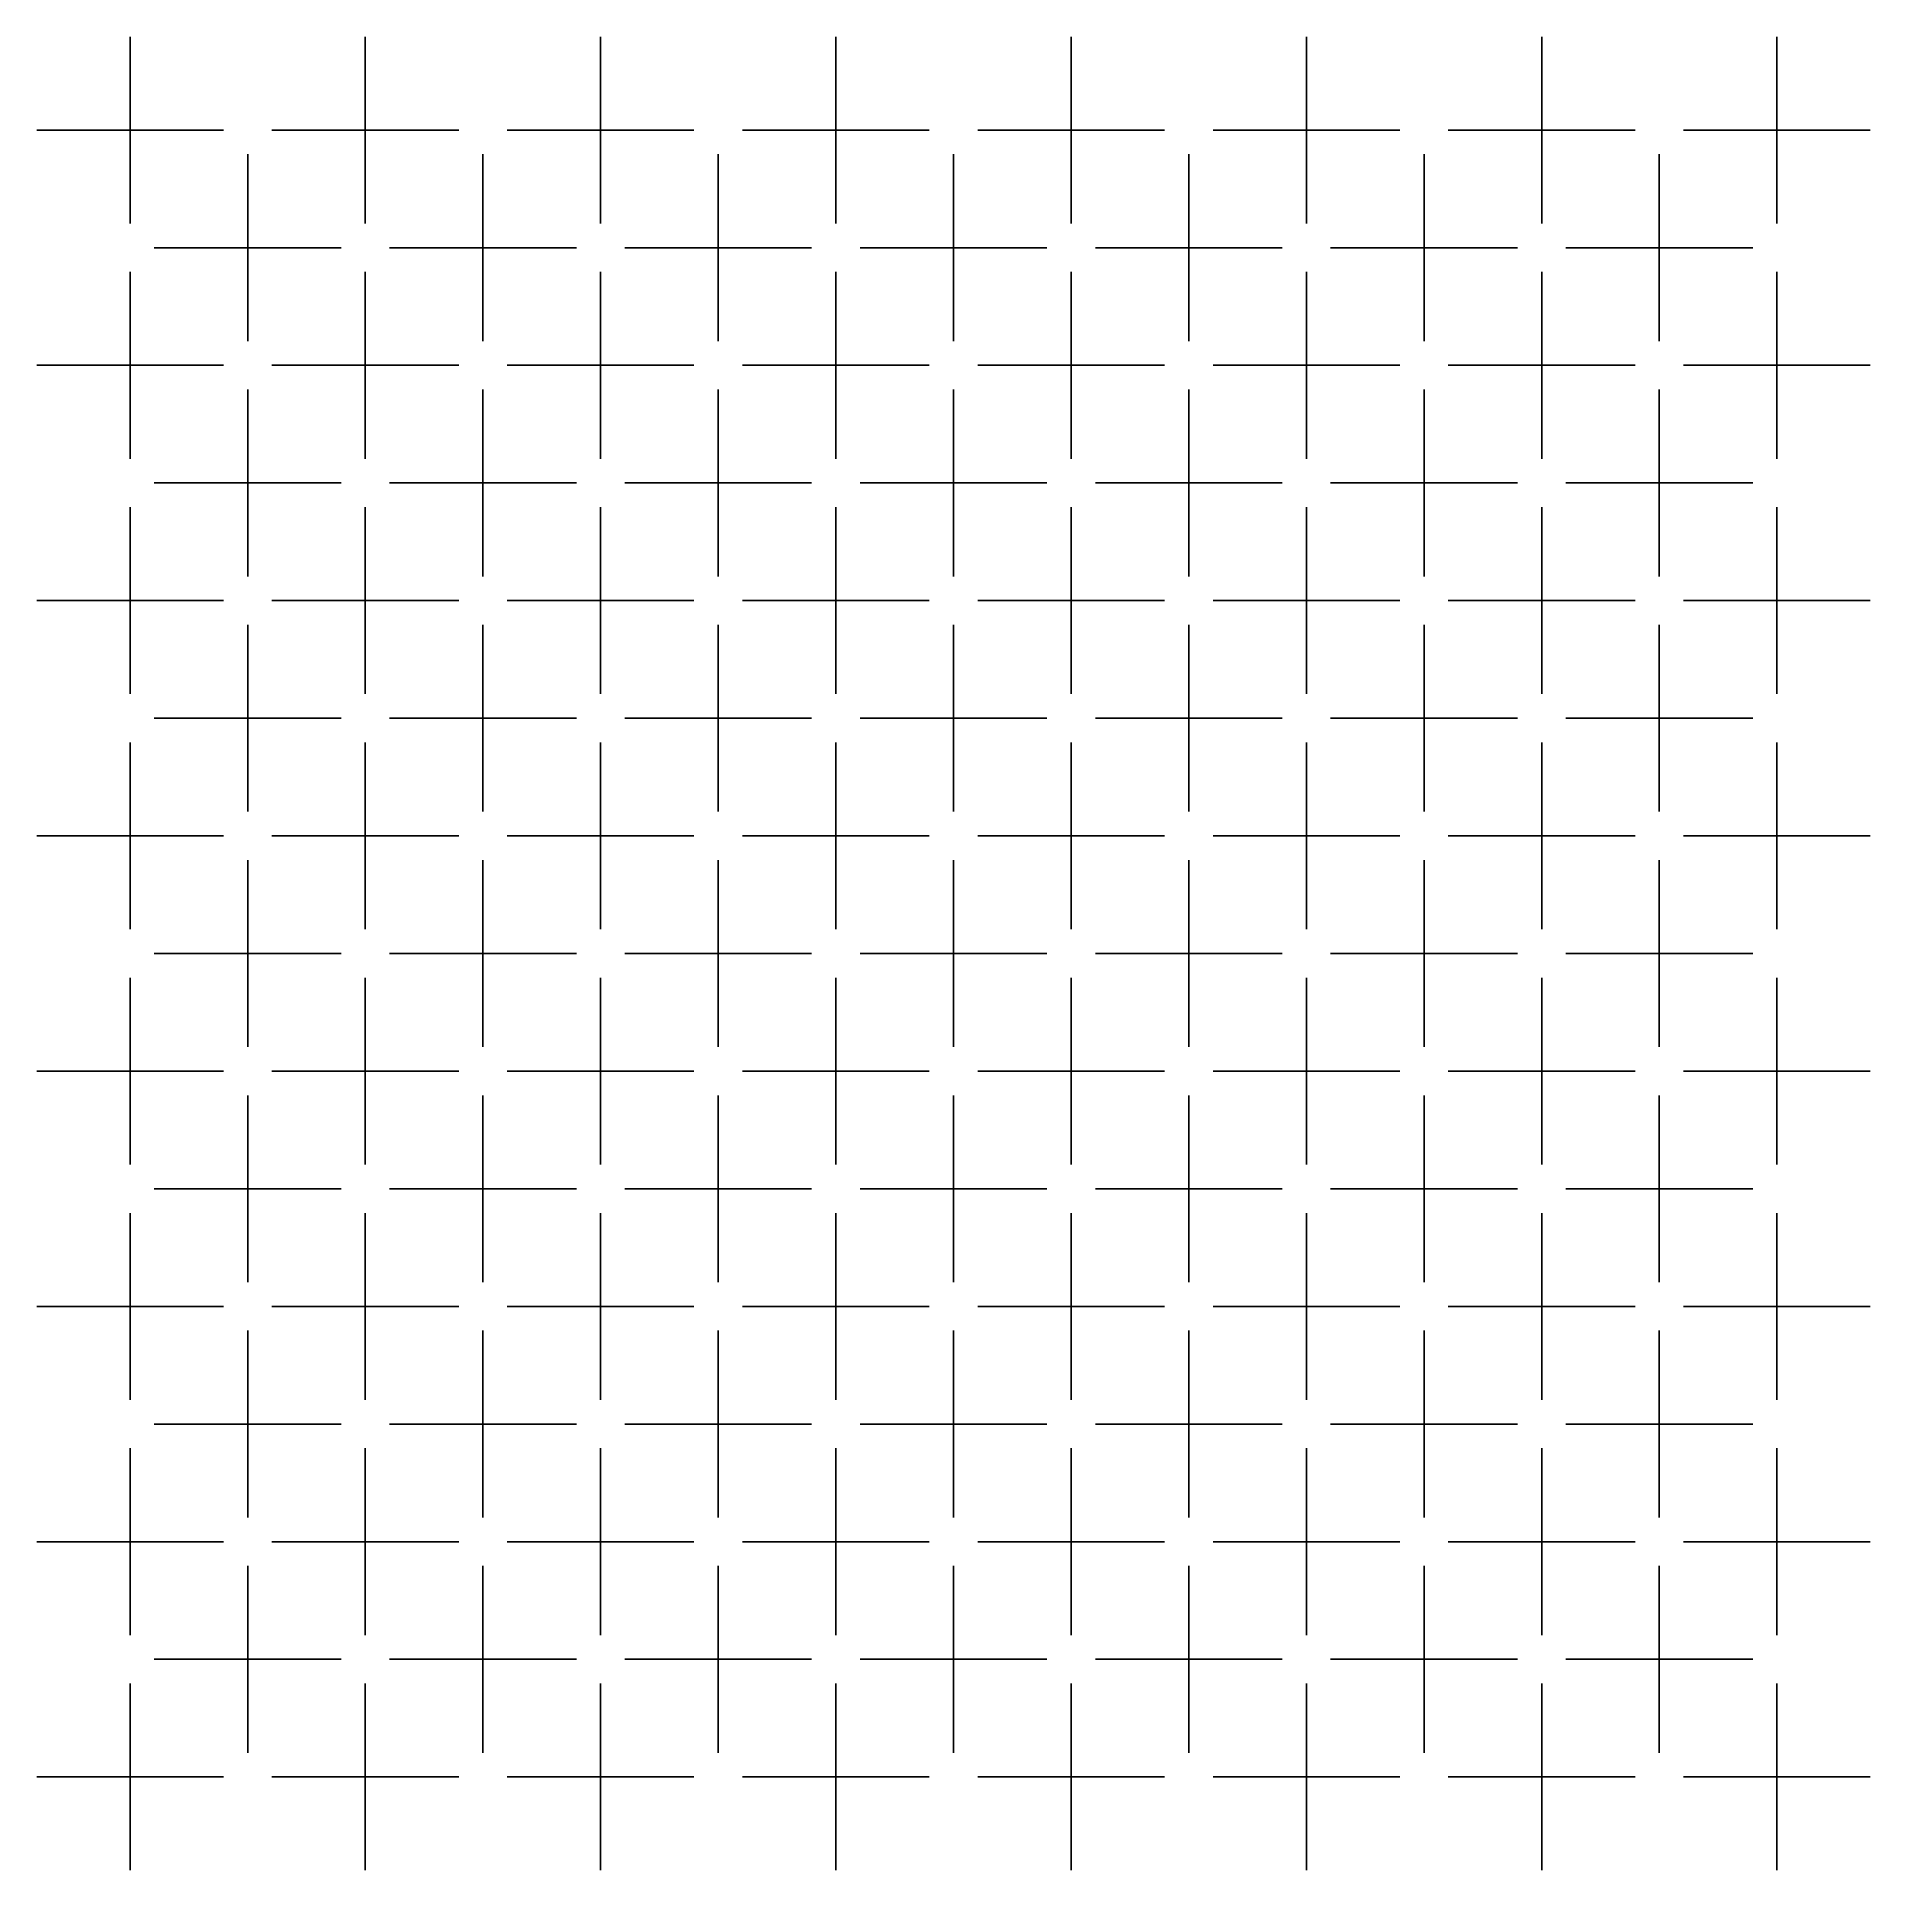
# Model space of a CAD drawing. Header units: millimetres. Extents: x 2.4 to 93.1, y 2.4 to 93.1.
import ezdxf

# ---------------------------------------------------------------- set-up
doc = ezdxf.new("R2010")
doc.units = ezdxf.units.MM
doc.layers.add('CUT', color=1, linetype='Continuous')

msp = doc.modelspace()

# ---------------------------------------------------------------- linework, layer by layer
at = {"layer": 'CUT'}
for points in [[(7.02, 83.88), (7.02, 93.12)], [(18.66, 83.88), (18.66, 93.12)], [(30.3, 83.88), (30.3, 93.12)], [(41.94, 83.88), (41.94, 93.12)], [(53.58, 83.88), (53.58, 93.12)], [(65.22, 83.88), (65.22, 93.12)], [(76.86, 83.88), (76.86, 93.12)], [(88.5, 83.88), (88.5, 93.12)], [(2.4, 88.5), (11.64, 88.5)], [(14.04, 88.5), (23.28, 88.5)], [(25.68, 88.5), (34.92, 88.5)], [(37.32, 88.5), (46.56, 88.5)], [(48.96, 88.5), (58.2, 88.5)], [(60.6, 88.5), (69.84, 88.5)], [(72.24, 88.5), (81.48, 88.5)], [(83.88, 88.5), (93.12, 88.5)], [(12.84, 78.06), (12.84, 87.3)], [(24.48, 78.06), (24.48, 87.3)], [(36.12, 78.06), (36.12, 87.3)], [(47.76, 78.06), (47.76, 87.3)], [(59.4, 78.06), (59.4, 87.3)], [(71.04, 78.06), (71.04, 87.3)], [(82.68, 78.06), (82.68, 87.3)], [(8.22, 82.68), (17.46, 82.68)], [(19.86, 82.68), (29.1, 82.68)], [(31.5, 82.68), (40.74, 82.68)], [(43.14, 82.68), (52.38, 82.68)], [(54.78, 82.68), (64.02, 82.68)], [(66.42, 82.68), (75.66, 82.68)], [(78.06, 82.68), (87.3, 82.68)], [(7.02, 72.24), (7.02, 81.48)], [(18.66, 72.24), (18.66, 81.48)], [(30.3, 72.24), (30.3, 81.48)], [(41.94, 72.24), (41.94, 81.48)], [(53.58, 72.24), (53.58, 81.48)], [(65.22, 72.24), (65.22, 81.48)], [(76.86, 72.24), (76.86, 81.48)], [(88.5, 72.24), (88.5, 81.48)], [(2.4, 76.86), (11.64, 76.86)], [(14.04, 76.86), (23.28, 76.86)], [(25.68, 76.86), (34.92, 76.86)], [(37.32, 76.86), (46.56, 76.86)], [(48.96, 76.86), (58.2, 76.86)], [(60.6, 76.86), (69.84, 76.86)], [(72.24, 76.86), (81.48, 76.86)], [(83.88, 76.86), (93.12, 76.86)], [(12.84, 66.42), (12.84, 75.66)], [(24.48, 66.42), (24.48, 75.66)], [(36.12, 66.42), (36.12, 75.66)], [(47.76, 66.42), (47.76, 75.66)], [(59.4, 66.42), (59.4, 75.66)], [(71.04, 66.42), (71.04, 75.66)], [(82.68, 66.42), (82.68, 75.66)], [(8.22, 71.04), (17.46, 71.04)], [(19.86, 71.04), (29.1, 71.04)], [(31.5, 71.04), (40.74, 71.04)], [(43.14, 71.04), (52.38, 71.04)], [(54.78, 71.04), (64.02, 71.04)], [(66.42, 71.04), (75.66, 71.04)], [(78.06, 71.04), (87.3, 71.04)], [(7.02, 60.6), (7.02, 69.84)], [(18.66, 60.6), (18.66, 69.84)], [(30.3, 60.6), (30.3, 69.84)], [(41.94, 60.6), (41.94, 69.84)], [(53.58, 60.6), (53.58, 69.84)], [(65.22, 60.6), (65.22, 69.84)], [(76.86, 60.6), (76.86, 69.84)], [(88.5, 60.6), (88.5, 69.84)], [(2.4, 65.22), (11.64, 65.22)], [(14.04, 65.22), (23.28, 65.22)], [(25.68, 65.22), (34.92, 65.22)], [(37.32, 65.22), (46.56, 65.22)], [(48.96, 65.22), (58.2, 65.22)], [(60.6, 65.22), (69.84, 65.22)], [(72.24, 65.22), (81.48, 65.22)], [(83.88, 65.22), (93.12, 65.22)], [(12.84, 54.78), (12.84, 64.02)], [(24.48, 54.78), (24.48, 64.02)], [(36.12, 54.78), (36.12, 64.02)], [(47.76, 54.78), (47.76, 64.02)], [(59.4, 54.78), (59.4, 64.02)], [(71.04, 54.78), (71.04, 64.02)], [(82.68, 54.78), (82.68, 64.02)], [(8.22, 59.4), (17.46, 59.4)], [(19.86, 59.4), (29.1, 59.4)], [(31.5, 59.4), (40.74, 59.4)], [(43.14, 59.4), (52.38, 59.4)], [(54.78, 59.4), (64.02, 59.4)], [(66.42, 59.4), (75.66, 59.4)], [(78.06, 59.4), (87.3, 59.4)], [(7.02, 48.96), (7.02, 58.2)], [(18.66, 48.96), (18.66, 58.2)], [(30.3, 48.96), (30.3, 58.2)], [(41.94, 48.96), (41.94, 58.2)], [(53.58, 48.96), (53.58, 58.2)], [(65.22, 48.96), (65.22, 58.2)], [(76.86, 48.96), (76.86, 58.2)], [(88.5, 48.96), (88.5, 58.2)], [(2.4, 53.58), (11.64, 53.58)], [(14.04, 53.58), (23.28, 53.58)], [(25.68, 53.58), (34.92, 53.58)], [(37.32, 53.58), (46.56, 53.58)], [(48.96, 53.58), (58.2, 53.58)], [(60.6, 53.58), (69.84, 53.58)], [(72.24, 53.58), (81.48, 53.58)], [(83.88, 53.58), (93.12, 53.58)], [(12.84, 43.14), (12.84, 52.38)], [(24.48, 43.14), (24.48, 52.38)], [(36.12, 43.14), (36.12, 52.38)], [(47.76, 43.14), (47.76, 52.38)], [(59.4, 43.14), (59.4, 52.38)], [(71.04, 43.14), (71.04, 52.38)], [(82.68, 43.14), (82.68, 52.38)], [(8.22, 47.76), (17.46, 47.76)], [(19.86, 47.76), (29.1, 47.76)], [(31.5, 47.76), (40.74, 47.76)], [(43.14, 47.76), (52.38, 47.76)], [(54.78, 47.76), (64.02, 47.76)], [(66.42, 47.76), (75.66, 47.76)], [(78.06, 47.76), (87.3, 47.76)], [(7.02, 37.32), (7.02, 46.56)], [(18.66, 37.32), (18.66, 46.56)], [(30.3, 37.32), (30.3, 46.56)], [(41.94, 37.32), (41.94, 46.56)], [(53.58, 37.32), (53.58, 46.56)], [(65.22, 37.32), (65.22, 46.56)], [(76.86, 37.32), (76.86, 46.56)], [(88.5, 37.32), (88.5, 46.56)], [(2.4, 41.94), (11.64, 41.94)], [(14.04, 41.94), (23.28, 41.94)], [(25.68, 41.94), (34.92, 41.94)], [(37.32, 41.94), (46.56, 41.94)], [(48.96, 41.94), (58.2, 41.94)], [(60.6, 41.94), (69.84, 41.94)], [(72.24, 41.94), (81.48, 41.94)], [(83.88, 41.94), (93.12, 41.94)], [(12.84, 31.5), (12.84, 40.74)], [(24.48, 31.5), (24.48, 40.74)], [(36.12, 31.5), (36.12, 40.74)], [(47.76, 31.5), (47.76, 40.74)], [(59.4, 31.5), (59.4, 40.74)], [(71.04, 31.5), (71.04, 40.74)], [(82.68, 31.5), (82.68, 40.74)], [(8.22, 36.12), (17.46, 36.12)], [(19.86, 36.12), (29.1, 36.12)], [(31.5, 36.12), (40.74, 36.12)], [(43.14, 36.12), (52.38, 36.12)], [(54.78, 36.12), (64.02, 36.12)], [(66.42, 36.12), (75.66, 36.12)], [(78.06, 36.12), (87.3, 36.12)], [(7.02, 25.68), (7.02, 34.92)], [(18.66, 25.68), (18.66, 34.92)], [(30.3, 25.68), (30.3, 34.92)], [(41.94, 25.68), (41.94, 34.92)], [(53.58, 25.68), (53.58, 34.92)], [(65.22, 25.68), (65.22, 34.92)], [(76.86, 25.68), (76.86, 34.92)], [(88.5, 25.68), (88.5, 34.92)], [(2.4, 30.3), (11.64, 30.3)], [(14.04, 30.3), (23.28, 30.3)], [(25.68, 30.3), (34.92, 30.3)], [(37.32, 30.3), (46.56, 30.3)], [(48.96, 30.3), (58.2, 30.3)], [(60.6, 30.3), (69.84, 30.3)], [(72.24, 30.3), (81.48, 30.3)], [(83.88, 30.3), (93.12, 30.3)], [(12.84, 19.86), (12.84, 29.1)], [(24.48, 19.86), (24.48, 29.1)], [(36.12, 19.86), (36.12, 29.1)], [(47.76, 19.86), (47.76, 29.1)], [(59.4, 19.86), (59.4, 29.1)], [(71.04, 19.86), (71.04, 29.1)], [(82.68, 19.86), (82.68, 29.1)], [(8.22, 24.48), (17.46, 24.48)], [(19.86, 24.48), (29.1, 24.48)], [(31.5, 24.48), (40.74, 24.48)], [(43.14, 24.48), (52.38, 24.48)], [(54.78, 24.48), (64.02, 24.48)], [(66.42, 24.48), (75.66, 24.48)], [(78.06, 24.48), (87.3, 24.48)], [(7.02, 14.04), (7.02, 23.28)], [(18.66, 14.04), (18.66, 23.28)], [(30.3, 14.04), (30.3, 23.28)], [(41.94, 14.04), (41.94, 23.28)], [(53.58, 14.04), (53.58, 23.28)], [(65.22, 14.04), (65.22, 23.28)], [(76.86, 14.04), (76.86, 23.28)], [(88.5, 14.04), (88.5, 23.28)], [(2.4, 18.66), (11.64, 18.66)], [(14.04, 18.66), (23.28, 18.66)], [(25.68, 18.66), (34.92, 18.66)], [(37.32, 18.66), (46.56, 18.66)], [(48.96, 18.66), (58.2, 18.66)], [(60.6, 18.66), (69.84, 18.66)], [(72.24, 18.66), (81.48, 18.66)], [(83.88, 18.66), (93.12, 18.66)], [(12.84, 8.22), (12.84, 17.46)], [(24.48, 8.22), (24.48, 17.46)], [(36.12, 8.22), (36.12, 17.46)], [(47.76, 8.22), (47.76, 17.46)], [(59.4, 8.22), (59.4, 17.46)], [(71.04, 8.22), (71.04, 17.46)], [(82.68, 8.22), (82.68, 17.46)], [(8.22, 12.84), (17.46, 12.84)], [(19.86, 12.84), (29.1, 12.84)], [(31.5, 12.84), (40.74, 12.84)], [(43.14, 12.84), (52.38, 12.84)], [(54.78, 12.84), (64.02, 12.84)], [(66.42, 12.84), (75.66, 12.84)], [(78.06, 12.84), (87.3, 12.84)], [(7.02, 2.4), (7.02, 11.64)], [(18.66, 2.4), (18.66, 11.64)], [(30.3, 2.4), (30.3, 11.64)], [(41.94, 2.4), (41.94, 11.64)], [(53.58, 2.4), (53.58, 11.64)], [(65.22, 2.4), (65.22, 11.64)], [(76.86, 2.4), (76.86, 11.64)], [(88.5, 2.4), (88.5, 11.64)], [(2.4, 7.02), (11.64, 7.02)], [(14.04, 7.02), (23.28, 7.02)], [(25.68, 7.02), (34.92, 7.02)], [(37.32, 7.02), (46.56, 7.02)], [(48.96, 7.02), (58.2, 7.02)], [(60.6, 7.02), (69.84, 7.02)], [(72.24, 7.02), (81.48, 7.02)], [(83.88, 7.02), (93.12, 7.02)]]:
    msp.add_lwpolyline(points, dxfattribs=at)

doc.saveas('drawing.dxf')
